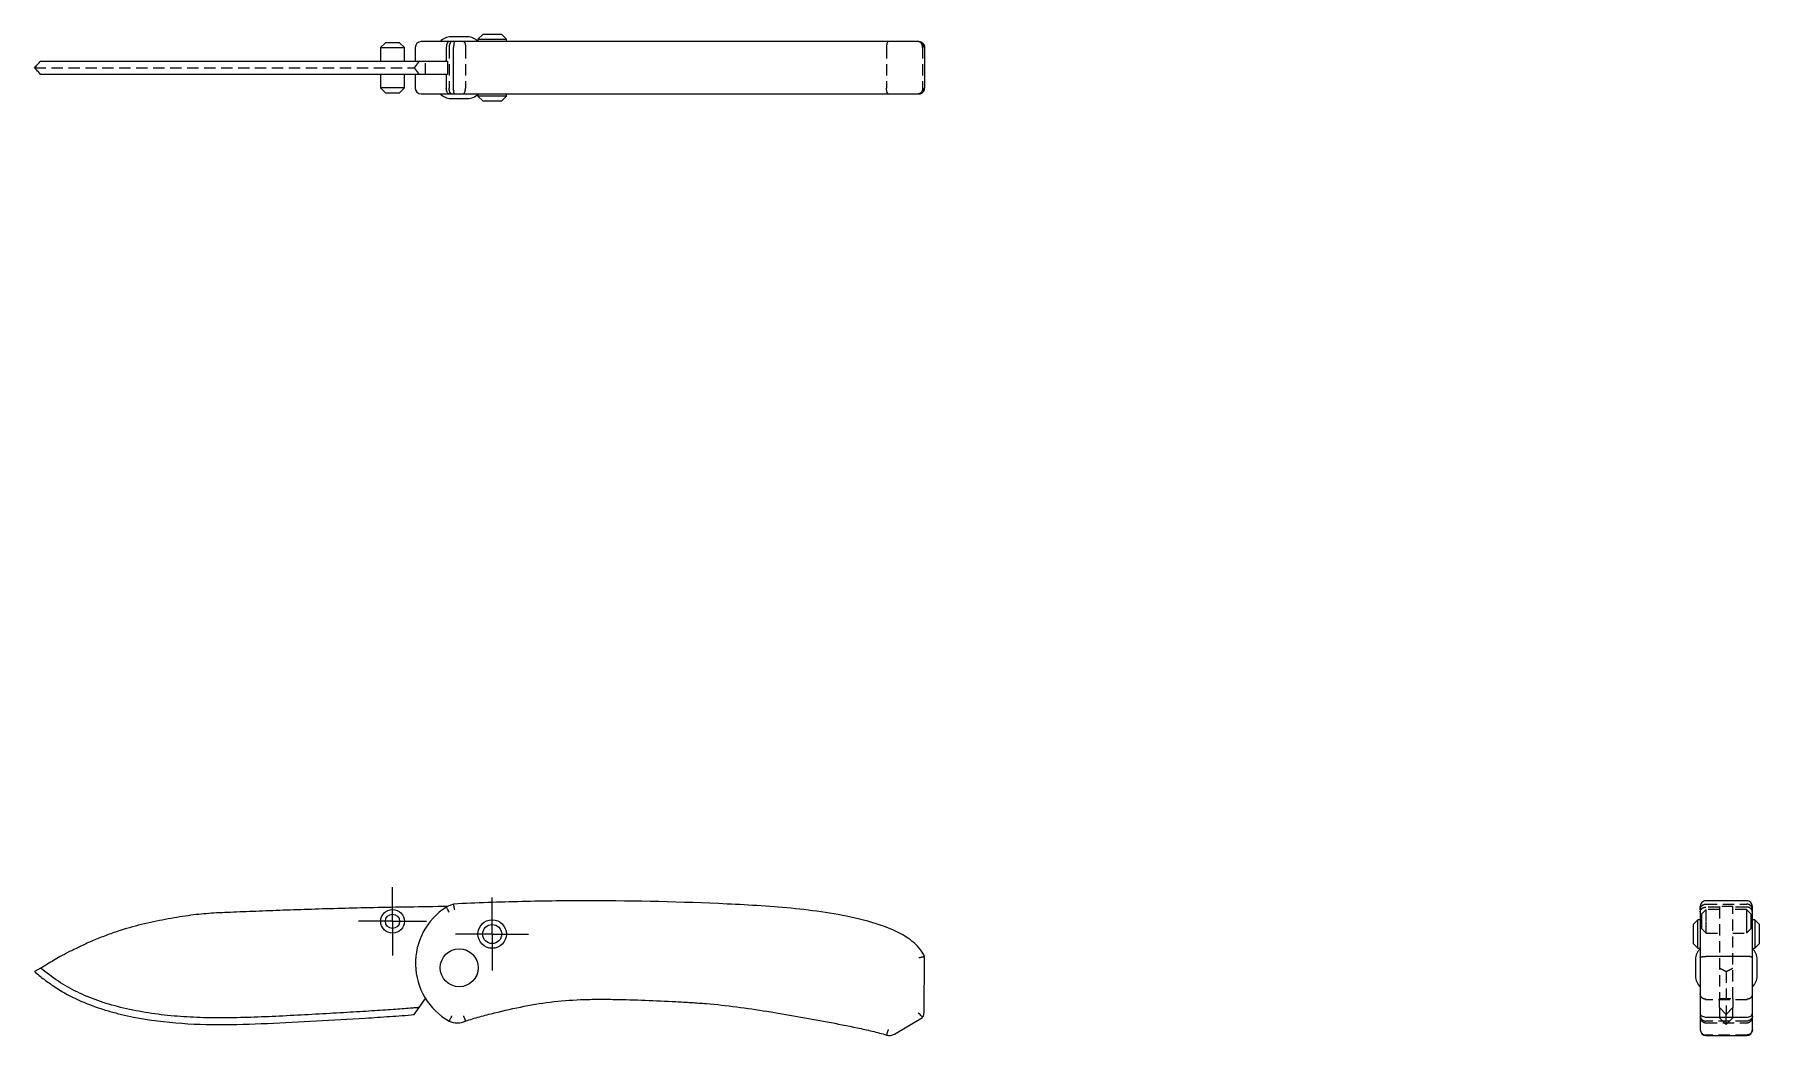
# Model space of a CAD drawing. Header units: millimetres. Extents: x 33 to 227, y 49 to 162.
import ezdxf

# ---------------------------------------------------------------- set-up
doc = ezdxf.new("R2010")
doc.units = ezdxf.units.MM
doc.linetypes.add('HIDDEN', pattern=[1.905, 1.27, -0.635])
doc.layers.add('10', color=7, linetype='Continuous')

# ---------------------------------------------------------------- blocks, each defined once
blk = doc.blocks.new('SW_CENTERMARKSYMBOL_0')
at = {"layer": '10', "color": 0}
for p, q in [((0, 2.5), (0, 4.1)), ((0, 0), (0, 2.5)), ((-2.5, 0), (-4.1, 0)), ((0, 0), (-2.5, 0)), ((0, 0), (0, -2.5)), ((0, 0), (2.5, 0)), ((2.5, 0), (4.1, 0)), ((0, -2.5), (0, -4.1))]:
    blk.add_line(p, q, dxfattribs=at)
blk = doc.blocks.new('SW_CENTERMARKSYMBOL_1')
at = {"layer": '10', "color": 0}
for p, q in [((0, 2.5), (0, 3.83)), ((0, 0), (0, 2.5)), ((-2.5, 0), (-3.83, 0)), ((0, 0), (-2.5, 0)), ((0, 0), (0, -2.5)), ((0, 0), (2.5, 0)), ((2.5, 0), (3.83, 0)), ((0, -2.5), (0, -3.83))]:
    blk.add_line(p, q, dxfattribs=at)

msp = doc.modelspace()

# ---------------------------------------------------------------- linework, layer by layer
at = {"color": 7, "linetype": 'Continuous', "lineweight": 25}
for p, q in [((72.41, 160.8), (71.87, 160.26)), ((74, 160.8), (72.41, 160.8)), ((74.54, 160.26), (74, 160.8)), ((79.57, 160.93), (76.41, 160.93)), ((80.19, 160.93), (79.57, 160.93)), ((81.64, 161.46), (79.76, 161.46)), ((83.34, 161.73), (82.81, 161.2)), ((82.81, 161.2), (82.81, 160.93)), ((82.81, 161.2), (86, 161.2)), ((85.47, 161.73), (83.34, 161.73)), ((86, 161.2), (85.47, 161.73)), ((86, 160.93), (86, 161.2)), ((71.87, 160.26), (71.87, 158.75)), ((71.87, 160.26), (74.54, 160.26)), ((74.54, 158.75), (74.54, 160.26)), ((75.77, 160.29), (75.77, 158.75)), ((79.25, 160.29), (79.25, 158.75)), ((80.07, 155.71), (80.07, 160.29)), ((132.97, 160.29), (132.97, 155.71)), ((71.87, 157.25), (71.87, 155.74)), ((74.54, 155.74), (74.54, 157.25)), ((75.77, 157.25), (75.77, 155.71)), ((79.25, 157.25), (79.25, 155.71)), ((79.4, 158.75), (79.4, 157.25)), ((71.87, 155.74), (72.41, 155.2)), ((74.54, 155.74), (71.87, 155.74)), ((72.41, 155.2), (74, 155.2)), ((74, 155.2), (74.54, 155.74)), ((76.41, 155.07), (79.57, 155.07)), ((79.57, 155.07), (80.19, 155.07)), ((82.81, 155.07), (82.81, 154.8)), ((86, 154.8), (86, 155.07)), ((79.76, 154.54), (81.64, 154.54)), ((82.81, 154.8), (83.34, 154.27)), ((86, 154.8), (82.81, 154.8)), ((83.34, 154.27), (85.47, 154.27)), ((85.47, 154.27), (86, 154.8)), ((225.29, 64.51), (220.71, 64.51)), ((220.71, 64.5), (220.71, 64.5)), ((225.29, 64.5), (225.29, 64.5)), ((219.8, 62.38), (219.27, 61.85)), ((220.07, 62.38), (219.8, 62.38)), ((219.8, 60.78), (219.8, 62.38)), ((226.2, 62.38), (225.93, 62.38)), ((226.73, 61.85), (226.2, 62.38)), ((226.2, 62.38), (226.2, 60.78)), ((219.27, 61.85), (219.27, 60.78)), ((219.27, 60.78), (219.27, 59.72)), ((219.8, 59.19), (219.8, 60.78)), ((226.2, 60.78), (226.2, 59.19)), ((226.73, 60.78), (226.73, 61.85)), ((226.73, 59.72), (226.73, 60.78)), ((132.9, 51.89), (132.97, 58.28)), ((219.27, 59.72), (219.8, 59.19)), ((219.8, 59.19), (220.07, 59.19)), ((220.07, 58.12), (220.07, 51.9)), ((225.29, 58.28), (220.71, 58.28)), ((225.93, 59.19), (226.2, 59.19)), ((225.93, 51.9), (225.93, 58.12)), ((226.2, 59.19), (226.73, 59.72)), ((219.54, 57.94), (219.54, 56.06)), ((226.46, 56.06), (226.46, 57.94)), ((75.65, 51.74), (76.2, 52.54)), ((76.2, 52.54), (76.91, 53.54)), ((129.59, 49.56), (132.73, 51.43)), ((220.07, 51.9), (220.07, 51.89)), ((220.07, 51.89), (220.07, 50.11)), ((225.29, 51.43), (220.71, 51.43)), ((225.93, 51.89), (225.93, 51.9)), ((225.93, 50.11), (225.93, 51.89)), ((220.07, 50.11), (220.07, 50.04)), ((220.71, 49.4), (225.29, 49.4)), ((225.93, 50.04), (225.93, 50.11))]:
    msp.add_line(p, q, dxfattribs=at)
at = {"color": 7, "linetype": 'HIDDEN', "lineweight": 18}
for p, q in [((82.83, 160.93), (82.81, 160.96)), ((79.57, 160.29), (79.57, 155.71)), ((81.41, 160.29), (81.41, 155.71)), ((128.69, 160.29), (128.69, 155.71)), ((132.73, 160.29), (132.73, 155.71)), ((76.2, 158.75), (75.65, 158)), ((75.65, 158), (76.2, 157.25)), ((76.91, 157.25), (76.91, 158.75)), ((82.81, 155.04), (82.83, 155.07)), ((220.71, 64.14), (225.29, 64.14)), ((220.74, 63.54), (220.2, 63.01)), ((220.2, 63.01), (220.2, 62.21)), ((220.2, 62.21), (220.2, 61.41)), ((222.25, 63.8), (220.71, 63.8)), ((220.74, 62.21), (220.74, 63.54)), ((222.25, 63.54), (220.74, 63.54)), ((220.74, 60.88), (220.74, 62.21)), ((223.75, 63.87), (222.25, 63.87)), ((222.25, 63.87), (222.25, 63.8)), ((222.25, 63.8), (222.25, 53.54)), ((223.75, 63.8), (223.75, 63.87)), ((225.29, 63.8), (223.75, 63.8)), ((223.75, 53.54), (223.75, 63.8)), ((225.26, 63.54), (223.75, 63.54)), ((225.26, 63.54), (225.26, 62.21)), ((225.8, 63.01), (225.26, 63.54)), ((225.26, 62.21), (225.26, 60.88)), ((225.8, 62.21), (225.8, 63.01)), ((225.8, 61.41), (225.8, 62.21)), ((220.2, 61.41), (220.74, 60.88)), ((220.74, 60.88), (222.25, 60.88)), ((223.75, 60.88), (225.26, 60.88)), ((225.26, 60.88), (225.8, 61.41)), ((225.29, 53.39), (220.71, 53.39)), ((222.25, 52.54), (222.25, 53.54)), ((222.25, 53.54), (223.75, 53.54)), ((223, 51.74), (222.25, 52.54)), ((223.75, 52.54), (223, 51.74)), ((223.75, 53.54), (223.75, 52.54)), ((225.29, 51.01), (220.71, 51.01)), ((220.71, 50.82), (225.29, 50.82)), ((222.25, 51.38), (223, 50.62)), ((223, 50.62), (223.75, 51.38)), ((220.07, 50.06), (220.08, 49.98)), ((225.29, 49.45), (220.71, 49.45))]:
    msp.add_line(p, q, dxfattribs=at)
at = {"color": 7, "linetype": 'Continuous', "lineweight": 25}
for centre, radius in [((73.21, 62.21), 1.33), ((73.21, 62.21), 0.799), ((84.4, 60.78), 1.6), ((84.4, 60.78), 1.07), ((80.7, 57), 2.13)]:
    msp.add_circle(centre, radius, dxfattribs=at)
for centre, radius, start, end in [((76.41, 160.29), 0.639, 90, 180), ((79.76, 159.86), 1.6, 90, 138.1897), ((81.64, 159.86), 1.6, 43.1712, 90), ((76.41, 155.71), 0.639, 180, 270), ((79.76, 156.14), 1.6, 221.8103, 270), ((81.64, 156.14), 1.6, 270, 316.8288), ((81.4, 59.86), 4.49, 107.3066, 118.6604), ((83.22, 57.5), 7.44, 122.192, 240.6722), ((221.14, 57.94), 1.6, 131.8103, 180), ((224.86, 57.94), 1.6, 0, 48.1897), ((221.14, 56.06), 1.6, 180, 228.1897), ((224.86, 56.06), 1.6, 311.8103, 0), ((80.49, 53.13), 2.31, 246.5175, 293.4825), ((132.16, 51.9), 0.735, 320.8804, 359.3314), ((129.01, 50.52), 1.12, 253.3231, 300.7817), ((220.71, 50.04), 0.639, 180, 270), ((225.29, 50.04), 0.639, 270, 0)]:
    msp.add_arc(centre, radius, start, end, dxfattribs=at)
at = {"color": 7, "linetype": 'HIDDEN', "lineweight": 18}
for centre, start, end in [((132.26, 160.29), 359.998, 89.998), ((132.26, 155.71), 270.002, 0.002), ((220.71, 51.46), 180, 270), ((225.29, 51.46), 270, 0)]:
    msp.add_arc(centre, 0.639, start, end, dxfattribs=at)
at = {"color": 7, "linetype": 'Continuous', "lineweight": 25}
for points, knots in [([(79.57, 160.93), (79.57, 160.93), (79.57, 160.93), (79.53, 160.93), (79.49, 160.91), (79.41, 160.84), (79.37, 160.8), (79.31, 160.68), (79.29, 160.61), (79.26, 160.46), (79.25, 160.37), (79.25, 160.29)], [-0.000838, -0.000838, -0.000838, -0.000838, 0, 0, 0.0476892, 0.0476892, 0.0945814, 0.0945814, 0.1414501, 0.1414501, 0.1883078, 0.1883078, 0.1883078, 0.1883078]), ([(80.19, 160.93), (80.18, 160.93), (80.17, 160.93), (80.16, 160.91), (80.14, 160.89), (80.13, 160.86), (80.12, 160.82), (80.11, 160.78), (80.1, 160.73), (80.09, 160.68), (80.09, 160.62), (80.08, 160.57), (80.08, 160.51), (80.07, 160.45), (80.07, 160.4), (80.07, 160.34), (80.07, 160.31), (80.07, 160.29)], [0, 0, 0, 0, 0.080578, 0.159233, 0.235909, 0.310527, 0.383038, 0.453459, 0.521891, 0.588417, 0.653049, 0.715764, 0.77653, 0.835323, 0.892144, 0.947019, 1, 1, 1, 1]), ([(132.33, 160.93), (132.07, 160.93), (131.69, 160.93), (130.83, 160.93), (130.36, 160.93), (128.88, 160.93), (127.83, 160.93), (126.23, 160.93), (125.69, 160.93), (124.6, 160.93), (122.97, 160.93), (121.32, 160.93), (119.11, 160.93), (118, 160.93), (115.78, 160.93), (114.67, 160.93), (112.45, 160.93), (111.34, 160.93), (109.12, 160.93), (108, 160.93), (102.44, 160.93), (97.99, 160.93), (91.31, 160.93), (89.09, 160.93), (85.75, 160.93), (84.64, 160.93), (82.41, 160.93), (81.3, 160.93), (80.19, 160.93)], [0, 0, 0, 0, 0.03125, 0.03125, 0.0625, 0.0625, 0.125, 0.125, 0.15625, 0.15625, 0.1875, 0.25, 0.25, 0.3125, 0.3125, 0.375, 0.375, 0.4375, 0.4375, 0.5, 0.5, 0.75, 0.75, 0.875, 0.875, 0.9375, 0.9375, 1, 1, 1, 1]), ([(132.33, 160.93), (132.36, 160.93), (132.41, 160.93), (132.48, 160.91), (132.54, 160.89), (132.6, 160.87), (132.66, 160.84), (132.7, 160.81), (132.75, 160.78), (132.77, 160.76), (132.82, 160.71), (132.87, 160.64), (132.93, 160.53), (132.97, 160.41), (132.97, 160.33), (132.97, 160.29)], [0, 0, 0, 0, 0.077283, 0.150365, 0.219248, 0.283937, 0.344436, 0.400753, 0.452894, 0.500871, 0.505405, 0.635498, 0.761151, 0.882574, 1, 1, 1, 1]), ([(33, 158), (33.12, 158.12), (33.23, 158.25), (33.35, 158.37), (33.46, 158.5), (33.58, 158.62), (33.69, 158.75)], [0, 0, 0, 0, 0.000544441, 0.000544441, 0.000544441, 0.001088888, 0.001088888, 0.001088888, 0.001088888]), ([(33.69, 157.25), (33.58, 157.38), (33.46, 157.5), (33.35, 157.63), (33.29, 157.69), (33.23, 157.75), (33.18, 157.81), (33.12, 157.88), (33.06, 157.94), (33, 158)], [0, 0, 0, 0, 0.000544441, 0.000544441, 0.000544441, 0.000816664, 0.000816664, 0.000816664, 0.001088887, 0.001088887, 0.001088887, 0.001088887]), ([(33.69, 158.75), (33.96, 158.75), (34.21, 158.75), (34.69, 158.75), (34.91, 158.75), (35.38, 158.75), (35.62, 158.75), (36.18, 158.75), (36.51, 158.75), (37.23, 158.75), (37.63, 158.75), (38.49, 158.75), (38.95, 158.75), (39.9, 158.75), (40.38, 158.75), (41.33, 158.75), (41.81, 158.75), (43.22, 158.75), (44.12, 158.75), (45.47, 158.75), (45.91, 158.75), (46.8, 158.75), (47.25, 158.75), (48.57, 158.75), (49.44, 158.75), (50.66, 158.75), (51.06, 158.75), (51.83, 158.75), (52.2, 158.75), (52.96, 158.75), (53.35, 158.75), (54.16, 158.75), (54.58, 158.75), (55.91, 158.75), (56.87, 158.75), (58.86, 158.75), (59.89, 158.75), (61.97, 158.75), (63.03, 158.75), (65.19, 158.75), (66.31, 158.75), (68.62, 158.75), (69.83, 158.75), (73.62, 158.75), (76.39, 158.75), (79.4, 158.75)], [0, 0, 0, 0, 0.03125, 0.03125, 0.0625, 0.0625, 0.09375, 0.09375, 0.125, 0.125, 0.15625, 0.15625, 0.1875, 0.1875, 0.21875, 0.21875, 0.25, 0.25, 0.3125, 0.3125, 0.34375, 0.34375, 0.375, 0.375, 0.4375, 0.4375, 0.46875, 0.46875, 0.5, 0.5, 0.53125, 0.53125, 0.5625, 0.5625, 0.625, 0.625, 0.6875, 0.6875, 0.75, 0.75, 0.8125, 0.8125, 0.875, 0.875, 1, 1, 1, 1]), ([(79.4, 157.25), (76.39, 157.25), (73.62, 157.25), (69.83, 157.25), (68.62, 157.25), (66.31, 157.25), (65.19, 157.25), (63.03, 157.25), (61.97, 157.25), (59.89, 157.25), (58.86, 157.25), (56.87, 157.25), (55.91, 157.25), (54.58, 157.25), (54.16, 157.25), (53.35, 157.25), (52.96, 157.25), (52.2, 157.25), (51.83, 157.25), (51.06, 157.25), (50.66, 157.25), (49.44, 157.25), (48.57, 157.25), (47.25, 157.25), (46.8, 157.25), (45.91, 157.25), (45.47, 157.25), (44.12, 157.25), (43.22, 157.25), (41.81, 157.25), (41.33, 157.25), (40.38, 157.25), (39.9, 157.25), (38.95, 157.25), (38.49, 157.25), (37.63, 157.25), (37.23, 157.25), (36.51, 157.25), (36.18, 157.25), (35.62, 157.25), (35.38, 157.25), (34.91, 157.25), (34.69, 157.25), (34.21, 157.25), (33.96, 157.25), (33.69, 157.25)], [0, 0, 0, 0, 0.125, 0.125, 0.1875, 0.1875, 0.25, 0.25, 0.3125, 0.3125, 0.375, 0.375, 0.4375, 0.4375, 0.46875, 0.46875, 0.5, 0.5, 0.53125, 0.53125, 0.5625, 0.5625, 0.625, 0.625, 0.65625, 0.65625, 0.6875, 0.6875, 0.75, 0.75, 0.78125, 0.78125, 0.8125, 0.8125, 0.84375, 0.84375, 0.875, 0.875, 0.90625, 0.90625, 0.9375, 0.9375, 0.96875, 0.96875, 1, 1, 1, 1]), ([(79.57, 155.07), (79.57, 155.07), (79.57, 155.07), (79.53, 155.07), (79.49, 155.09), (79.41, 155.16), (79.37, 155.2), (79.31, 155.32), (79.29, 155.39), (79.26, 155.54), (79.25, 155.63), (79.25, 155.71)], [-0.0006817, -0.0006817, -0.0006817, -0.0006817, 0, 0, 0.0478468, 0.0478468, 0.0947391, 0.0947391, 0.1416079, 0.1416079, 0.1884655, 0.1884655, 0.1884655, 0.1884655]), ([(80.19, 155.07), (80.18, 155.07), (80.17, 155.07), (80.16, 155.09), (80.14, 155.11), (80.13, 155.15), (80.12, 155.18), (80.11, 155.23), (80.1, 155.28), (80.09, 155.34), (80.08, 155.4), (80.08, 155.46), (80.07, 155.52), (80.07, 155.58), (80.07, 155.65), (80.07, 155.69), (80.07, 155.71)], [0, 0, 0, 0, 0.080463, 0.159534, 0.237211, 0.313492, 0.388376, 0.461864, 0.533956, 0.604657, 0.673971, 0.741904, 0.808464, 0.87366, 0.937501, 1, 1, 1, 1]), ([(80.19, 155.07), (81.3, 155.07), (82.41, 155.07), (84.64, 155.07), (85.75, 155.07), (89.09, 155.07), (91.31, 155.07), (97.99, 155.07), (102.44, 155.07), (108, 155.07), (109.12, 155.07), (111.34, 155.07), (112.45, 155.07), (114.67, 155.07), (115.78, 155.07), (118, 155.07), (119.11, 155.07), (121.32, 155.07), (122.97, 155.07), (124.6, 155.07), (125.69, 155.07), (126.23, 155.07), (127.83, 155.07), (128.88, 155.07), (130.36, 155.07), (130.83, 155.07), (131.69, 155.07), (132.07, 155.07), (132.33, 155.07)], [0, 0, 0, 0, 0.0625, 0.0625, 0.125, 0.125, 0.25, 0.25, 0.5, 0.5, 0.5625, 0.5625, 0.625, 0.625, 0.6875, 0.6875, 0.75, 0.75, 0.8125, 0.84375, 0.84375, 0.875, 0.875, 0.9375, 0.9375, 0.96875, 0.96875, 1, 1, 1, 1]), ([(132.33, 155.07), (132.36, 155.07), (132.41, 155.07), (132.49, 155.09), (132.56, 155.11), (132.63, 155.14), (132.7, 155.18), (132.76, 155.23), (132.81, 155.28), (132.85, 155.34), (132.89, 155.39), (132.92, 155.46), (132.94, 155.52), (132.96, 155.58), (132.97, 155.65), (132.97, 155.69), (132.97, 155.71)], [0, 0, 0, 0, 0.081077, 0.160741, 0.238926, 0.315544, 0.390536, 0.463917, 0.535803, 0.606284, 0.675382, 0.74308, 0.809362, 0.874235, 0.937746, 1, 1, 1, 1]), ([(132.97, 58.28), (132.64, 58.95), (131.63, 60.06), (129.25, 61.42), (124.87, 62.81), (118.45, 63.73), (108.23, 64.33), (97.98, 64.57), (89.04, 64.47), (83.91, 64.32), (81.35, 64.22), (80.07, 64.14)], [0, 0, 0, 0, 0.359901, 0.719802, 1.439605, 2.879209, 4.318814, 7.198023, 8.637628, 9.357431, 10.077233, 10.077233, 10.077233, 10.077233]), ([(80.19, 63.51), (80.18, 63.54), (80.17, 63.59), (80.16, 63.67), (80.14, 63.74), (80.13, 63.81), (80.12, 63.87), (80.11, 63.93), (80.1, 63.98), (80.09, 64.02), (80.08, 64.06), (80.08, 64.09), (80.07, 64.12), (80.07, 64.13), (80.07, 64.14), (80.07, 64.14), (80.07, 64.14)], [0, 0, 0, 0, 0.080463, 0.159534, 0.237211, 0.313492, 0.388376, 0.461864, 0.533956, 0.604657, 0.673971, 0.741904, 0.808464, 0.87366, 0.937501, 1, 1, 1, 1]), ([(220.71, 64.51), (220.63, 64.5), (220.46, 64.48), (220.25, 64.33), (220.1, 64.12), (220.08, 63.95), (220.07, 63.87)], [0, 0, 0, 0, 0.250091, 0.50015, 0.750065, 1, 1, 1, 1]), ([(225.93, 63.87), (225.92, 63.95), (225.9, 64.12), (225.75, 64.33), (225.54, 64.48), (225.37, 64.5), (225.29, 64.51)], [0, 0, 0, 0, 0.24993, 0.499836, 0.749895, 1, 1, 1, 1]), ([(79.4, 63.87), (76.39, 63.83), (73.62, 63.79), (69.83, 63.71), (68.62, 63.68), (66.31, 63.62), (65.19, 63.59), (63.03, 63.52), (61.97, 63.48), (59.89, 63.41), (58.86, 63.37), (56.87, 63.29), (55.91, 63.25), (54.58, 63.2), (54.16, 63.18), (53.35, 63.14), (52.96, 63.12), (52.2, 63.06), (51.83, 63.03), (51.06, 62.95), (50.66, 62.9), (49.44, 62.73), (48.57, 62.58), (47.25, 62.33), (46.8, 62.24), (45.91, 62.05), (45.47, 61.95), (44.12, 61.63), (43.22, 61.37), (41.81, 60.91), (41.33, 60.74), (40.38, 60.37), (39.9, 60.17), (38.95, 59.77), (38.49, 59.56), (37.63, 59.15), (37.23, 58.96), (36.51, 58.59), (36.18, 58.41), (35.62, 58.1), (35.38, 57.96), (34.91, 57.68), (34.69, 57.55), (34.21, 57.27), (33.96, 57.12), (33.69, 56.97)], [0, 0, 0, 0, 0.125, 0.125, 0.1875, 0.1875, 0.25, 0.25, 0.3125, 0.3125, 0.375, 0.375, 0.4375, 0.4375, 0.46875, 0.46875, 0.5, 0.5, 0.53125, 0.53125, 0.5625, 0.5625, 0.625, 0.625, 0.65625, 0.65625, 0.6875, 0.6875, 0.75, 0.75, 0.78125, 0.78125, 0.8125, 0.8125, 0.84375, 0.84375, 0.875, 0.875, 0.90625, 0.90625, 0.9375, 0.9375, 0.96875, 0.96875, 1, 1, 1, 1]), ([(79.57, 63.24), (79.57, 63.25), (79.57, 63.25), (79.53, 63.32), (79.49, 63.39), (79.41, 63.53), (79.37, 63.59), (79.31, 63.69), (79.29, 63.73), (79.26, 63.78), (79.25, 63.8), (79.25, 63.8)], [-0.0006817, -0.0006817, -0.0006817, -0.0006817, 0, 0, 0.0478468, 0.0478468, 0.0947391, 0.0947391, 0.1416079, 0.1416079, 0.1884655, 0.1884655, 0.1884655, 0.1884655]), ([(220.07, 63.87), (220.07, 63.89), (220.07, 63.86), (220.07, 63.73), (220.07, 63.68), (220.07, 63.54), (220.07, 63.47), (220.07, 63.27), (220.07, 63.14), (220.07, 62.8), (220.07, 62.47), (220.07, 61.93), (220.07, 61.51), (220.07, 61.16), (220.07, 60.67), (220.07, 60.31), (220.07, 60.11), (220.07, 59.66), (220.07, 59.4), (220.07, 58.82), (220.07, 58.49), (220.07, 58.12)], [0, 0, 0, 0, 0.25, 0.25, 0.375, 0.375, 0.5, 0.5, 0.625, 0.625, 0.75, 0.8125, 0.8125, 0.875, 0.90625, 0.90625, 0.9375, 0.9375, 0.96875, 0.96875, 1, 1, 1, 1]), ([(225.93, 58.12), (225.93, 58.49), (225.93, 58.82), (225.93, 59.4), (225.93, 59.66), (225.93, 60.11), (225.93, 60.31), (225.93, 60.67), (225.93, 61.16), (225.93, 61.51), (225.93, 61.93), (225.93, 62.47), (225.93, 62.8), (225.93, 63.14), (225.93, 63.27), (225.93, 63.47), (225.93, 63.54), (225.93, 63.68), (225.93, 63.73), (225.93, 63.86), (225.93, 63.89), (225.93, 63.87)], [0, 0, 0, 0, 0.03125, 0.03125, 0.0625, 0.0625, 0.09375, 0.09375, 0.125, 0.1875, 0.1875, 0.25, 0.375, 0.375, 0.5, 0.5, 0.625, 0.625, 0.75, 0.75, 1, 1, 1, 1]), ([(132.33, 58.12), (132.36, 58.13), (132.41, 58.14), (132.49, 58.16), (132.56, 58.18), (132.63, 58.2), (132.7, 58.22), (132.76, 58.23), (132.81, 58.24), (132.85, 58.25), (132.89, 58.26), (132.92, 58.27), (132.94, 58.27), (132.96, 58.28), (132.97, 58.28), (132.97, 58.28), (132.97, 58.28)], [0, 0, 0, 0, 0.081077, 0.160741, 0.238926, 0.315544, 0.390536, 0.463917, 0.535803, 0.606284, 0.675382, 0.74308, 0.809362, 0.874235, 0.937746, 1, 1, 1, 1]), ([(220.07, 58.12), (220.07, 58.13), (220.07, 58.14), (220.09, 58.16), (220.11, 58.18), (220.14, 58.2), (220.18, 58.22), (220.23, 58.23), (220.28, 58.24), (220.34, 58.25), (220.39, 58.26), (220.46, 58.27), (220.52, 58.27), (220.58, 58.28), (220.65, 58.28), (220.69, 58.28), (220.71, 58.28)], [0, 0, 0, 0, 0.081077, 0.160741, 0.238926, 0.315544, 0.390536, 0.463917, 0.535803, 0.606284, 0.675382, 0.74308, 0.809362, 0.874235, 0.937746, 1, 1, 1, 1]), ([(225.93, 58.12), (225.93, 58.13), (225.93, 58.14), (225.91, 58.16), (225.89, 58.18), (225.87, 58.19), (225.84, 58.2), (225.81, 58.21), (225.78, 58.22), (225.76, 58.23), (225.71, 58.24), (225.64, 58.25), (225.53, 58.27), (225.41, 58.28), (225.33, 58.28), (225.29, 58.28)], [0, 0, 0, 0, 0.077283, 0.150365, 0.219248, 0.283937, 0.344436, 0.400753, 0.452894, 0.500871, 0.505405, 0.635498, 0.761151, 0.882574, 1, 1, 1, 1]), ([(33.69, 56.97), (33.58, 56.9), (33.46, 56.83), (33.35, 56.77), (33.29, 56.74), (33.23, 56.7), (33.18, 56.67), (33.12, 56.64), (33.06, 56.61), (33, 56.57)], [0, 0, 0, 0, 0.000544441, 0.000544441, 0.000544441, 0.000816664, 0.000816664, 0.000816664, 0.001088887, 0.001088887, 0.001088887, 0.001088887]), ([(33, 56.57), (33.35, 56.27), (33.71, 55.98), (34.45, 55.42), (34.83, 55.16), (35.98, 54.39), (36.77, 53.94), (38.42, 53.15), (39.27, 52.81), (40.57, 52.37), (41.01, 52.23), (41.9, 51.98), (42.34, 51.86), (44.57, 51.34), (46.37, 51.06), (50, 50.7), (51.83, 50.63), (55.5, 50.62), (57.33, 50.68), (61, 50.84), (62.83, 50.93), (66.49, 51.14), (68.32, 51.24), (71.07, 51.41), (71.99, 51.47), (73.82, 51.6), (74.73, 51.66), (75.65, 51.74)], [0, 0, 0, 0, 0.03125, 0.03125, 0.0625, 0.0625, 0.125, 0.125, 0.1875, 0.1875, 0.21875, 0.21875, 0.25, 0.25, 0.375, 0.375, 0.5, 0.5, 0.625, 0.625, 0.75, 0.75, 0.875, 0.875, 0.9375, 0.9375, 1, 1, 1, 1]), ([(76.2, 52.54), (76.07, 52.52), (75.94, 52.51), (75.67, 52.49), (75.54, 52.48), (75.13, 52.45), (74.26, 52.38), (73.2, 52.3), (71.65, 52.2), (70.79, 52.14), (68.95, 52.03), (67.96, 51.97), (64.88, 51.79), (62.66, 51.67), (59.41, 51.51), (58.34, 51.47), (56.25, 51.4), (55.22, 51.38), (53.21, 51.37), (52.22, 51.38), (50.25, 51.46), (49.28, 51.52), (47.34, 51.71), (46.38, 51.83), (44.49, 52.15), (43.56, 52.33), (41.78, 52.77), (40.92, 53.03), (39.29, 53.6), (38.52, 53.92), (37.05, 54.64), (36.36, 55.04), (35, 55.93), (34.34, 56.42), (33.69, 56.97)], [0, 0, 0, 0, 0.015625, 0.015625, 0.03125, 0.03125, 0.0625, 0.125, 0.125, 0.1875, 0.1875, 0.25, 0.25, 0.375, 0.375, 0.4375, 0.4375, 0.5, 0.5, 0.5625, 0.5625, 0.625, 0.625, 0.6875, 0.6875, 0.75, 0.75, 0.8125, 0.8125, 0.875, 0.875, 0.9375, 0.9375, 1, 1, 1, 1]), ([(81.41, 51.01), (81.65, 51.1), (82.19, 51.27), (83.27, 51.58), (85.21, 52.08), (87.99, 52.71), (91.35, 53.25), (94.17, 53.44), (96.45, 53.47), (98.73, 53.45), (101.6, 53.36), (104.47, 53.24), (106.75, 53.1), (109.03, 52.94), (111.86, 52.64), (115.26, 52.12), (118.66, 51.55), (122.04, 50.93), (124.85, 50.38), (127.08, 49.89), (128.18, 49.61), (128.69, 49.45)], [0.000124, 0.000124, 0.000124, 0.000124, 0.162039, 0.324078, 0.648156, 1.296312, 1.944468, 2.592624, 2.916702, 3.24078, 3.888936, 4.537092, 4.86117, 5.185248, 5.833404, 6.48156, 7.129717, 7.777873, 8.426029, 8.750107, 9.074185, 9.074185, 9.074185, 9.074185]), ([(79.85, 51.59), (79.85, 51.59), (79.85, 51.58), (79.81, 51.51), (79.78, 51.43), (79.71, 51.29), (79.68, 51.23), (79.63, 51.12), (79.61, 51.08), (79.58, 51.03), (79.57, 51.01), (79.57, 51.01)], [-0.0009204, -0.0009204, -0.0009204, -0.0009204, 0, 0, 0.0477436, 0.0477436, 0.09466, 0.09466, 0.1415126, 0.1415126, 0.1883364, 0.1883364, 0.1883364, 0.1883364]), ([(81.17, 51.6), (81.18, 51.58), (81.2, 51.53), (81.23, 51.46), (81.25, 51.39), (81.28, 51.33), (81.3, 51.27), (81.32, 51.22), (81.34, 51.17), (81.36, 51.13), (81.37, 51.1), (81.38, 51.07), (81.39, 51.05), (81.4, 51.03), (81.4, 51.02), (81.41, 51.01), (81.41, 51.01), (81.41, 51.01)], [0, 0, 0, 0, 0.079931, 0.158047, 0.234289, 0.308575, 0.380852, 0.451132, 0.519513, 0.586077, 0.650833, 0.713752, 0.774797, 0.833939, 0.89117, 0.946508, 1, 1, 1, 1]), ([(132.73, 51.43), (132.73, 51.43), (132.72, 51.45), (132.68, 51.5), (132.64, 51.53), (132.56, 51.62), (132.51, 51.68), (132.4, 51.79), (132.33, 51.85), (132.26, 51.89)], [0, 0, 0, 0, 0.25, 0.25, 0.5, 0.5, 0.75, 0.75, 1, 1, 1, 1]), ([(220.71, 51.43), (220.62, 51.43), (220.54, 51.45), (220.38, 51.5), (220.31, 51.53), (220.19, 51.62), (220.15, 51.68), (220.09, 51.79), (220.07, 51.85), (220.07, 51.89)], [0, 0, 0, 0, 0.25, 0.25, 0.5, 0.5, 0.75, 0.75, 1, 1, 1, 1]), ([(225.29, 51.43), (225.38, 51.43), (225.46, 51.45), (225.62, 51.5), (225.69, 51.53), (225.81, 51.62), (225.85, 51.68), (225.91, 51.79), (225.93, 51.85), (225.93, 51.89)], [0, 0, 0, 0, 0.25, 0.25, 0.5, 0.5, 0.75, 0.75, 1, 1, 1, 1]), ([(128.88, 50.06), (128.87, 50.03), (128.86, 49.98), (128.83, 49.9), (128.8, 49.82), (128.78, 49.73), (128.75, 49.64), (128.72, 49.57), (128.71, 49.5), (128.69, 49.46), (128.69, 49.45), (128.69, 49.45)], [0, 0, 0, 0, 0.076457, 0.161588, 0.255389, 0.357855, 0.468981, 0.588762, 0.717196, 0.854276, 1, 1, 1, 1])]:
    msp.add_open_spline(points, degree=3, knots=knots, dxfattribs=at)
at = {"color": 7, "linetype": 'HIDDEN', "lineweight": 18}
for points, knots in [([(79.85, 160.93), (79.85, 160.93), (79.85, 160.93), (79.81, 160.93), (79.78, 160.91), (79.71, 160.84), (79.68, 160.8), (79.63, 160.68), (79.61, 160.61), (79.58, 160.46), (79.57, 160.37), (79.57, 160.29)], [-0.0005797, -0.0005797, -0.0005797, -0.0005797, 0, 0, 0.0480848, 0.0480848, 0.0950029, 0.0950029, 0.1418564, 0.1418564, 0.1886805, 0.1886805, 0.1886805, 0.1886805]), ([(81.17, 160.93), (81.18, 160.93), (81.2, 160.93), (81.23, 160.91), (81.26, 160.88), (81.29, 160.85), (81.31, 160.8), (81.34, 160.74), (81.36, 160.68), (81.38, 160.61), (81.39, 160.54), (81.4, 160.46), (81.41, 160.37), (81.41, 160.32), (81.41, 160.29)], [0, 0, 0, 0, 0.082962, 0.165993, 0.249091, 0.332256, 0.415488, 0.498786, 0.582152, 0.665584, 0.749085, 0.832653, 0.916291, 1, 1, 1, 1]), ([(128.88, 160.93), (128.83, 160.93), (128.78, 160.86), (128.71, 160.62), (128.69, 160.46), (128.69, 160.29)], [0, 0, 0, 0, 0.5, 0.5, 1, 1, 1, 1]), ([(132.73, 160.29), (132.73, 160.38), (132.72, 160.46), (132.68, 160.62), (132.64, 160.69), (132.56, 160.81), (132.51, 160.85), (132.4, 160.91), (132.33, 160.93), (132.26, 160.93)], [0, 0, 0, 0, 0.25, 0.25, 0.5, 0.5, 0.75, 0.75, 1, 1, 1, 1]), ([(33, 158), (33.35, 158), (33.71, 158), (34.45, 158), (34.83, 158), (35.98, 158), (36.77, 158), (38.42, 158), (39.27, 158), (40.57, 158), (41.01, 158), (41.9, 158), (42.34, 158), (44.57, 158), (46.37, 158), (50, 158), (51.83, 158), (55.5, 158), (57.33, 158), (61, 158), (62.83, 158), (66.49, 158), (68.32, 158), (71.07, 158), (71.99, 158), (73.82, 158), (74.73, 158), (75.65, 158)], [0, 0, 0, 0, 0.03125, 0.03125, 0.0625, 0.0625, 0.125, 0.125, 0.1875, 0.1875, 0.21875, 0.21875, 0.25, 0.25, 0.375, 0.375, 0.5, 0.5, 0.625, 0.625, 0.75, 0.75, 0.875, 0.875, 0.9375, 0.9375, 1, 1, 1, 1]), ([(79.85, 155.07), (79.85, 155.07), (79.85, 155.07), (79.81, 155.07), (79.78, 155.09), (79.71, 155.16), (79.68, 155.2), (79.63, 155.32), (79.61, 155.39), (79.58, 155.54), (79.57, 155.63), (79.57, 155.71)], [-0.0009204, -0.0009204, -0.0009204, -0.0009204, 0, 0, 0.0477436, 0.0477436, 0.09466, 0.09466, 0.1415126, 0.1415126, 0.1883364, 0.1883364, 0.1883364, 0.1883364]), ([(81.17, 155.07), (81.18, 155.07), (81.2, 155.07), (81.23, 155.09), (81.25, 155.11), (81.28, 155.14), (81.3, 155.18), (81.32, 155.22), (81.34, 155.27), (81.36, 155.32), (81.37, 155.38), (81.38, 155.43), (81.39, 155.49), (81.4, 155.54), (81.4, 155.6), (81.41, 155.66), (81.41, 155.69), (81.41, 155.71)], [0, 0, 0, 0, 0.079931, 0.158047, 0.234289, 0.308575, 0.380852, 0.451132, 0.519513, 0.586077, 0.650833, 0.713752, 0.774797, 0.833939, 0.89117, 0.946508, 1, 1, 1, 1]), ([(128.88, 155.07), (128.87, 155.07), (128.86, 155.07), (128.83, 155.09), (128.8, 155.12), (128.78, 155.17), (128.75, 155.24), (128.72, 155.33), (128.71, 155.44), (128.69, 155.57), (128.69, 155.66), (128.69, 155.71)], [0, 0, 0, 0, 0.076457, 0.161588, 0.255389, 0.357855, 0.468981, 0.588762, 0.717196, 0.854276, 1, 1, 1, 1]), ([(132.73, 155.71), (132.73, 155.62), (132.72, 155.54), (132.68, 155.38), (132.64, 155.31), (132.56, 155.19), (132.51, 155.15), (132.4, 155.09), (132.33, 155.07), (132.26, 155.07)], [0, 0, 0, 0, 0.25, 0.25, 0.5, 0.5, 0.75, 0.75, 1, 1, 1, 1]), ([(220.07, 63.51), (220.07, 63.54), (220.07, 63.59), (220.09, 63.67), (220.11, 63.74), (220.15, 63.81), (220.18, 63.87), (220.23, 63.93), (220.28, 63.98), (220.34, 64.02), (220.4, 64.06), (220.46, 64.09), (220.52, 64.12), (220.58, 64.13), (220.65, 64.14), (220.69, 64.14), (220.71, 64.14)], [0, 0, 0, 0, 0.080463, 0.159534, 0.237211, 0.313492, 0.388376, 0.461864, 0.533956, 0.604657, 0.673971, 0.741904, 0.808464, 0.87366, 0.937501, 1, 1, 1, 1]), ([(225.93, 63.51), (225.93, 63.54), (225.93, 63.59), (225.91, 63.67), (225.89, 63.74), (225.86, 63.81), (225.82, 63.87), (225.78, 63.92), (225.73, 63.97), (225.68, 64.01), (225.62, 64.05), (225.57, 64.08), (225.51, 64.1), (225.45, 64.12), (225.4, 64.13), (225.34, 64.14), (225.31, 64.14), (225.29, 64.14)], [0, 0, 0, 0, 0.080578, 0.159233, 0.235909, 0.310527, 0.383038, 0.453459, 0.521891, 0.588417, 0.653049, 0.715764, 0.77653, 0.835323, 0.892144, 0.947019, 1, 1, 1, 1]), ([(220.07, 63.51), (220.07, 63.57), (220.07, 63.62), (220.07, 63.7), (220.07, 63.73), (220.07, 63.82), (220.07, 63.85), (220.07, 63.87)], [0, 0, 0, 0, 0.25, 0.25, 0.5, 0.5, 1, 1, 1, 1]), ([(220.07, 63.24), (220.07, 63.25), (220.07, 63.25), (220.07, 63.32), (220.09, 63.39), (220.16, 63.53), (220.2, 63.59), (220.32, 63.69), (220.39, 63.73), (220.54, 63.78), (220.63, 63.8), (220.71, 63.8)], [-0.0006817, -0.0006817, -0.0006817, -0.0006817, 0, 0, 0.0478468, 0.0478468, 0.0947391, 0.0947391, 0.1416079, 0.1416079, 0.1884655, 0.1884655, 0.1884655, 0.1884655]), ([(225.93, 63.24), (225.93, 63.25), (225.93, 63.25), (225.93, 63.32), (225.91, 63.39), (225.84, 63.53), (225.8, 63.59), (225.68, 63.69), (225.61, 63.73), (225.46, 63.78), (225.37, 63.8), (225.29, 63.8)], [-0.000838, -0.000838, -0.000838, -0.000838, 0, 0, 0.0476892, 0.0476892, 0.0945814, 0.0945814, 0.1414501, 0.1414501, 0.1883078, 0.1883078, 0.1883078, 0.1883078]), ([(222.25, 56.97), (222.38, 56.9), (222.5, 56.83), (222.63, 56.77), (222.69, 56.74), (222.75, 56.7), (222.81, 56.67), (222.88, 56.64), (222.94, 56.61), (223, 56.57)], [0, 0, 0, 0, 0.000544441, 0.000544441, 0.000544441, 0.000816664, 0.000816664, 0.000816664, 0.001088887, 0.001088887, 0.001088887, 0.001088887]), ([(223, 56.57), (223.12, 56.64), (223.25, 56.7), (223.37, 56.77), (223.5, 56.83), (223.62, 56.9), (223.75, 56.97)], [0, 0, 0, 0, 0.000544441, 0.000544441, 0.000544441, 0.001088888, 0.001088888, 0.001088888, 0.001088888]), ([(223, 56.57), (223, 56.13), (223, 55.32), (223, 54.33), (223, 53.51), (223, 52.83), (223, 52.17), (223, 51.85), (223, 51.67)], [0, 0, 0, 0, 0.183702, 0.331551, 0.479391, 0.631254, 0.78316, 1, 1, 1, 1]), ([(220.71, 53.46), (220.63, 53.47), (220.46, 53.49), (220.25, 53.63), (220.1, 53.83), (220.08, 53.99), (220.07, 54.07)], [0, 0, 0, 0, 0.24948, 0.499257, 0.749344, 1, 1, 1, 1]), ([(220.71, 53.45), (220.71, 53.44), (220.71, 53.44), (220.71, 53.4), (220.71, 53.38)], [0, 0, 0, 0, 0.52992, 1, 1, 1, 1]), ([(222.25, 52.54), (222.25, 52.5), (222.25, 52.43), (222.25, 52.33), (222.25, 52.22), (222.25, 52.1), (222.25, 51.98), (222.25, 51.85), (222.25, 51.69), (222.25, 51.52), (222.25, 51.36), (222.25, 51.39), (222.25, 51.39)], [0, 0, 0, 0, 0.05215, 0.113313, 0.185062, 0.267137, 0.358466, 0.456682, 0.559305, 0.750372, 0.934813, 1, 1, 1, 1]), ([(223.75, 51.38), (223.75, 51.37), (223.75, 51.35), (223.75, 51.42), (223.75, 51.52), (223.75, 51.65), (223.75, 51.79), (223.75, 51.93), (223.75, 52.05), (223.75, 52.17), (223.75, 52.27), (223.75, 52.36), (223.75, 52.45), (223.75, 52.51), (223.75, 52.54)], [0, 0, 0, 0, 0.013978, 0.14934, 0.261496, 0.376101, 0.490437, 0.601003, 0.704501, 0.77873, 0.845442, 0.904367, 0.955335, 1, 1, 1, 1]), ([(225.93, 54.07), (225.92, 53.99), (225.9, 53.83), (225.75, 53.62), (225.54, 53.49), (225.37, 53.47), (225.29, 53.46)], [0, 0, 0, 0, 0.250674, 0.500753, 0.750515, 1, 1, 1, 1]), ([(225.29, 53.38), (225.29, 53.4), (225.29, 53.44), (225.29, 53.44), (225.29, 53.45)], [0, 0, 0, 0, 0.470869, 1, 1, 1, 1]), ([(220.07, 51.6), (220.07, 51.58), (220.07, 51.53), (220.09, 51.46), (220.11, 51.39), (220.14, 51.33), (220.18, 51.27), (220.22, 51.22), (220.27, 51.17), (220.32, 51.13), (220.38, 51.1), (220.43, 51.07), (220.49, 51.05), (220.54, 51.03), (220.6, 51.02), (220.66, 51.01), (220.69, 51.01), (220.71, 51.01)], [0, 0, 0, 0, 0.079931, 0.158047, 0.234289, 0.308575, 0.380852, 0.451132, 0.519513, 0.586077, 0.650833, 0.713752, 0.774797, 0.833939, 0.89117, 0.946508, 1, 1, 1, 1]), ([(223, 50.64), (223, 50.64), (223, 50.64), (223, 50.8), (223, 51.09), (223, 51.42), (223, 51.63), (223, 51.74)], [0, 0, 0, 0, 0.091111, 0.220777, 0.610332, 0.805157, 1, 1, 1, 1]), ([(225.93, 51.6), (225.93, 51.58), (225.93, 51.53), (225.91, 51.45), (225.88, 51.38), (225.85, 51.31), (225.8, 51.24), (225.74, 51.19), (225.68, 51.13), (225.61, 51.09), (225.54, 51.06), (225.46, 51.03), (225.37, 51.02), (225.32, 51.01), (225.29, 51.01)], [0, 0, 0, 0, 0.082962, 0.165993, 0.249091, 0.332256, 0.415488, 0.498786, 0.582152, 0.665584, 0.749085, 0.832653, 0.916291, 1, 1, 1, 1]), ([(220.11, 49.87), (220.13, 49.81), (220.18, 49.7), (220.29, 49.59), (220.41, 49.51), (220.55, 49.46), (220.66, 49.45), (220.71, 49.45)], [0, 0, 0, 0, 0.262747, 0.426477, 0.603935, 0.795113, 1, 1, 1, 1]), ([(225.93, 50.06), (225.93, 49.9), (225.86, 49.74), (225.62, 49.51), (225.46, 49.45), (225.29, 49.45)], [0, 0, 0, 0, 0.5, 0.5, 1, 1, 1, 1])]:
    msp.add_open_spline(points, degree=3, knots=knots, dxfattribs=at)

# ---------------------------------------------------------------- block references
at = {"layer": '10'}
for name, p in [('SW_CENTERMARKSYMBOL_1', (73.21, 62.21)), ('SW_CENTERMARKSYMBOL_0', (84.4, 60.78))]:
    msp.add_blockref(name, p, dxfattribs=at)

doc.saveas('drawing.dxf')
